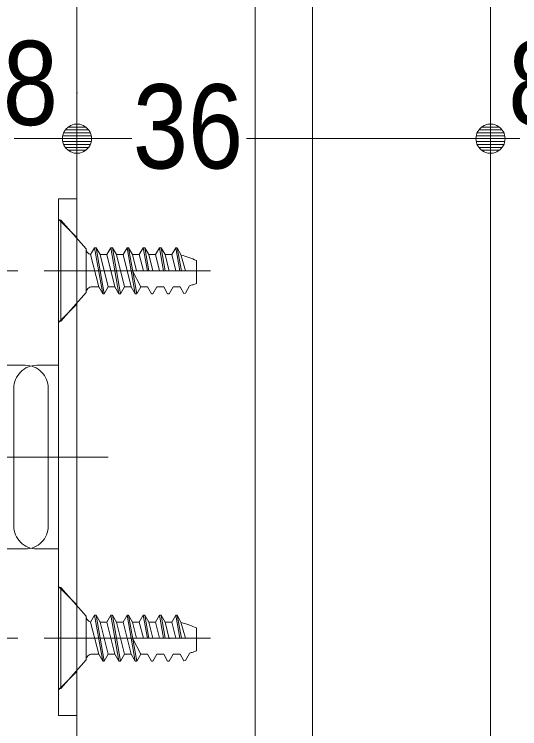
# Model space of a CAD drawing. Units: millimetres, scale not verified. Extents: x -6062 to 6062, y -3045 to 3045.
# Drawn here: x 1017.4 to 1237.4, y 163.3 to 474.4 of the extents above; entities that cross this region are included whole.
import ezdxf
from ezdxf.enums import TextEntityAlignment as Align

# ---------------------------------------------------------------- set-up
doc = ezdxf.new("R2010")
doc.units = ezdxf.units.MM
doc.header["$LTSCALE"] = 20
for name, color, linetype, lineweight in [('0-1_3一般', 7, 'Continuous', 9), ('0-3_2寸法-1', 7, 'Continuous', 9), ('0-4_0', 7, 'Continuous', 9)]:
    doc.layers.add(name, color=color, linetype=linetype, lineweight=lineweight)
doc.styles.add('ＭＳ Ｐゴシック', font='')
doc.styles.get('ＭＳ Ｐゴシック').set_extended_font_data('MS PGothic')

# ---------------------------------------------------------------- blocks, each defined once
blk = doc.blocks.new('グループ-42')
at = {"layer": '0-1_3一般'}
for p, q in [((56483.7, 4494.9), (56503.7, 4494.9)), ((56483.7, 3614.9), (56483.7, 4494.9)), ((56723.7, 4244.9), (56503.7, 4494.9)), ((56503.7, 3614.9), (56503.7, 4494.9)), ((56723.7, 4244.9), (56723.7, 3864.9)), ((56797, 4254.9), (56810.3, 4254.9)), ((56797, 4254.9), (56867.7, 3854.9)), ((56938.3, 4254.9), (56951.7, 4254.9)), ((56938.3, 4254.9), (57009, 3854.9)), ((57079.7, 4254.9), (57093, 4254.9)), ((57079.7, 4254.9), (57150.3, 3854.9)), ((57221, 4254.9), (57186.4, 4194.9)), ((57221, 4254.9), (57256.3, 4054.9)), ((57221, 4254.9), (57234.3, 4254.9)), ((57269.7, 4054.9), (57234.3, 4254.9)), ((57234.3, 4254.9), (57269, 4194.9)), ((57362.3, 4254.9), (57397.7, 4054.9)), ((57411, 4054.9), (57375.7, 4254.9)), ((57539.2, 4054.9), (57503.7, 4254.9)), ((57503.7, 4254.9), (57517, 4254.9)), ((57517, 4254.9), (57552.7, 4054.9)), ((57548.8, 4194.9), (57517, 4254.9)), ((56915.6, 3914.9), (56845, 4194.9)), ((56903.7, 4194.9), (56845, 4194.9)), ((57057, 3914.9), (56986.3, 4194.9)), ((56986.3, 4194.9), (57045, 4194.9)), ((57163, 4054.9), (57127.6, 4194.9)), ((57127.6, 4194.9), (57186.4, 4194.9)), ((57186.4, 4194.9), (57221.7, 4054.9)), ((57304.3, 4054.9), (57269, 4194.9)), ((57269, 4194.9), (57327.7, 4194.9)), ((57446.8, 4050.3), (57410.3, 4194.9)), ((57410.3, 4194.9), (57469, 4194.9)), ((57587.4, 4054.9), (57548.8, 4194.9)), ((57683.7, 3943.3), (57683.7, 4143.3)), ((56463.7, 4054.9), (56415.3, 4054.9)), ((57807.3, 4054.9), (56463.7, 4054.9)), ((57128.3, 4054.9), (57198.3, 3914.9)), ((57221.7, 4054.9), (57683.7, 4054.9)), ((57587.7, 3859), (57624.1, 3922.1)), ((56503.7, 3614.9), (56723.7, 3864.9)), ((56833, 3914.9), (56773.7, 3914.9)), ((56833, 3914.9), (56867.7, 3854.9)), ((56881, 3854.9), (56915.6, 3914.9)), ((56915.6, 3914.9), (56974.4, 3914.9)), ((56974.4, 3914.9), (57009, 3854.9)), ((57022.3, 3854.9), (57057, 3914.9)), ((57115.7, 3914.9), (57057, 3914.9)), ((57115.7, 3914.9), (57150.3, 3854.9)), ((57163.7, 3854.9), (57198.3, 3914.9)), ((57258.3, 3914.9), (57198.3, 3914.9)), ((57399.6, 3914.9), (57339.6, 3914.9)), ((57398.4, 3914.9), (57433, 3854.9)), ((57446.3, 3854.9), (57481, 3914.9)), ((57540.9, 3914.9), (57481, 3914.9)), ((57540.9, 3914.9), (57574.3, 3857.1)), ((57574.3, 3857.1), (57587.7, 3859)), ((56867.7, 3854.9), (56881, 3854.9)), ((57009, 3854.9), (57022.3, 3854.9)), ((57150.3, 3854.9), (57163.7, 3854.9)), ((56483.7, 3614.9), (56503.7, 3614.9))]:
    blk.add_line(p, q, dxfattribs=at)
for points in [[(56797, 4254.9), (56762.4, 4194.9), (56833, 3914.9)], [(56881, 3854.9), (56810.3, 4254.9), (56845, 4194.9)], [(56938.3, 4254.9), (56903.7, 4194.9), (56974.4, 3914.9)], [(57022.3, 3854.9), (56951.7, 4254.9), (56986.3, 4194.9)], [(57079.7, 4254.9), (57045, 4194.9), (57115.7, 3914.9)], [(57163.7, 3854.9), (57093, 4254.9), (57127.6, 4194.9)], [(57362.3, 4254.9), (57327.7, 4194.9), (57363, 4054.9)], [(57362.3, 4254.9), (57375.7, 4254.9), (57410.3, 4194.9)], [(57503.7, 4254.9), (57469, 4194.9), (57505, 4054.9)], [(57257, 3914.9), (57291.7, 3854.9), (57305, 3854.9), (57339.6, 3914.9)], [(57433, 3854.9), (57446.3, 3854.9), (57481, 3914.9)]]:
    blk.add_lwpolyline(points, dxfattribs=at)
for centre, radius, start, end in [((56773.7, 4244.9), 50, 180, 218.85337), ((56773.7, 4244.9), 50, 218.85337, 257.70674), ((57313.7, 3319.2), 903.4, 70.33492, 74.8474), ((57313.7, 3319.2), 903.4, 65.82245, 70.33492), ((57535.6, 4314.9), 400, 282.68217, 287.20712), ((57535.6, 4314.9), 400, 287.20712, 291.73206), ((56773.7, 3864.9), 50, 135, 180), ((56773.7, 3864.9), 50, 90, 135)]:
    blk.add_arc(centre, radius, start, end, dxfattribs=at)
blk = doc.blocks.new('グループ-44')
at = {"layer": '0-1_3一般'}
for p, q in [((56483.7, 6814.9), (56483.7, 7694.9)), ((56483.7, 7694.9), (56503.7, 7694.9)), ((56503.7, 6814.9), (56503.7, 7694.9)), ((56723.7, 7444.9), (56503.7, 7694.9)), ((56723.7, 7444.9), (56723.7, 7064.9)), ((56797, 7454.9), (56762.4, 7394.9)), ((56797, 7454.9), (56810.3, 7454.9)), ((56810.3, 7454.9), (56845, 7394.9)), ((56881, 7054.9), (56810.3, 7454.9)), ((56938.3, 7454.9), (56903.7, 7394.9)), ((56938.3, 7454.9), (56951.7, 7454.9)), ((56951.7, 7454.9), (56986.3, 7394.9)), ((57022.3, 7054.9), (56951.7, 7454.9)), ((57079.7, 7454.9), (57045, 7394.9)), ((57079.7, 7454.9), (57093, 7454.9)), ((57093, 7454.9), (57127.6, 7394.9)), ((57163.7, 7054.9), (57093, 7454.9)), ((57221, 7454.9), (57256.3, 7254.9)), ((57269.7, 7254.9), (57234.3, 7454.9)), ((57362.3, 7454.9), (57327.7, 7394.9)), ((57362.3, 7454.9), (57397.7, 7254.9)), ((57362.3, 7454.9), (57375.7, 7454.9)), ((57375.7, 7454.9), (57410.3, 7394.9)), ((57411, 7254.9), (57375.7, 7454.9)), ((57503.7, 7454.9), (57469, 7394.9)), ((57503.7, 7454.9), (57517, 7454.9)), ((57539.2, 7254.9), (57503.7, 7454.9)), ((57548.8, 7394.9), (57517, 7454.9)), ((57517, 7454.9), (57552.7, 7254.9)), ((56762.4, 7394.9), (56833, 7114.9)), ((56903.7, 7394.9), (56845, 7394.9)), ((56903.7, 7394.9), (56974.4, 7114.9)), ((56986.3, 7394.9), (57045, 7394.9)), ((57045, 7394.9), (57115.7, 7114.9)), ((57127.6, 7394.9), (57186.4, 7394.9)), ((57163, 7254.9), (57127.6, 7394.9)), ((57269, 7394.9), (57327.7, 7394.9)), ((57304.3, 7254.9), (57269, 7394.9)), ((57327.7, 7394.9), (57363, 7254.9)), ((57410.3, 7394.9), (57469, 7394.9)), ((57446.8, 7250.3), (57410.3, 7394.9)), ((57469, 7394.9), (57505, 7254.9)), ((57587.4, 7254.9), (57548.8, 7394.9)), ((57683.7, 7143.3), (57683.7, 7343.3)), ((56463.7, 7254.9), (56415.3, 7254.9)), ((57807.3, 7254.9), (56463.7, 7254.9)), ((57128.3, 7254.9), (57198.3, 7114.9)), ((57221.7, 7254.9), (57683.7, 7254.9)), ((56833, 7114.9), (56773.7, 7114.9)), ((56833, 7114.9), (56867.7, 7054.9)), ((56915.6, 7114.9), (56974.4, 7114.9)), ((56974.4, 7114.9), (57009, 7054.9)), ((57115.7, 7114.9), (57057, 7114.9)), ((57115.7, 7114.9), (57150.3, 7054.9)), ((57163.7, 7054.9), (57198.3, 7114.9)), ((57258.3, 7114.9), (57198.3, 7114.9)), ((57257, 7114.9), (57291.7, 7054.9)), ((57305, 7054.9), (57339.6, 7114.9)), ((57399.6, 7114.9), (57339.6, 7114.9)), ((57398.4, 7114.9), (57433, 7054.9)), ((57446.3, 7054.9), (57481, 7114.9)), ((57540.9, 7114.9), (57481, 7114.9)), ((57540.9, 7114.9), (57574.3, 7057.1)), ((57587.7, 7059), (57624.1, 7122.1)), ((57291.7, 7054.9), (57305, 7054.9)), ((57574.3, 7057.1), (57587.7, 7059))]:
    blk.add_line(p, q, dxfattribs=at)
for points in [[(56797, 7454.9), (56867.7, 7054.9), (56881, 7054.9)], [(56938.3, 7454.9), (57009, 7054.9), (57022.3, 7054.9)], [(57079.7, 7454.9), (57150.3, 7054.9), (57163.7, 7054.9)], [(57221, 7454.9), (57186.4, 7394.9), (57221.7, 7254.9)], [(57221, 7454.9), (57234.3, 7454.9), (57269, 7394.9)], [(56881, 7054.9), (56915.6, 7114.9), (56845, 7394.9)], [(57022.3, 7054.9), (57057, 7114.9), (56986.3, 7394.9)], [(57433, 7054.9), (57446.3, 7054.9), (57481, 7114.9)], [(56483.7, 6814.9), (56503.7, 6814.9), (56723.7, 7064.9)]]:
    blk.add_lwpolyline(points, dxfattribs=at)
for centre, radius, start, end in [((56773.7, 7444.9), 50, 180, 218.85337), ((56773.7, 7444.9), 50, 218.85337, 257.70674), ((57313.7, 6519.2), 903.4, 70.33492, 74.8474), ((57313.7, 6519.2), 903.4, 65.82245, 70.33492), ((56773.7, 7064.9), 50, 135, 180), ((56773.7, 7064.9), 50, 90, 135), ((57535.6, 7514.9), 400, 282.68217, 287.20712), ((57535.6, 7514.9), 400, 287.20712, 291.73206)]:
    blk.add_arc(centre, radius, start, end, dxfattribs=at)
blk = doc.blocks.new('グループ-61')
at = {"layer": '0-1_3一般'}
for p, q in [((56643.7, 7881.3), (56483.7, 7881.3)), ((56483.7, 6431.3), (56483.7, 7881.3)), ((56643.7, 7521.3), (56643.7, 7881.3)), ((56483.7, 7704.9), (56643.7, 7544.9)), ((56643.7, 3381.3), (56643.7, 7521.3)), ((56358.8, 7254.9), (56773.8, 7254.9)), ((56643.7, 6964.9), (56483.7, 6804.9)), ((56483.7, 6431.3), (56293.7, 6431.3)), ((56483.7, 6431.3), (56483.7, 4831.3)), ((56093.7, 6231.3), (56093.7, 5031.3)), ((55918.1, 5631.3), (56916.1, 5631.3)), ((56483.7, 4831.3), (56293.7, 4831.3)), ((56483.7, 3381.3), (56483.7, 4831.3)), ((56483.7, 4504.9), (56643.7, 4344.9)), ((56358.8, 4054.9), (56812.8, 4054.9)), ((56643.7, 3764.9), (56483.7, 3604.9)), ((56483.7, 3381.3), (56643.7, 3381.3))]:
    blk.add_line(p, q, dxfattribs=at)
for centre, start, end in [((56293.7, 6231.3), 90, 135), ((56293.7, 6231.3), 135, 180), ((56293.7, 5031.3), 180, 225), ((56293.7, 5031.3), 225, 270)]:
    blk.add_arc(centre, 200, start, end, dxfattribs=at)
blk = doc.blocks.new('グループ-78')
at = {"layer": '0-1_3一般'}
for p, q in [((58193.7, 12704.9), (58193.7, -36100)), ((58693.7, -36100), (58693.7, 12704.9))]:
    blk.add_line(p, q, dxfattribs=at)
blk.add_lwpolyline([(60243.7, 15304.9), (60243.7, -38700), (56643.7, -38700), (56643.7, 15304.9)], close=True, dxfattribs=at)
blk = doc.blocks.new('グループ-100')
at = {"layer": '0-1_3一般'}
for p, q in [((55843.7, 7881.3), (55843.7, 7521.3)), ((56003.7, 7881.3), (55843.7, 7881.3)), ((56003.7, 7881.3), (56003.7, 6431.3)), ((55843.7, 7544.9), (56003.7, 7704.9)), ((55843.7, 7521.3), (55843.7, 3381.3)), ((55713.5, 7254.9), (56128.5, 7254.9)), ((56003.7, 6804.9), (55843.7, 6964.9)), ((56193.7, 6431.3), (56003.7, 6431.3)), ((56003.7, 4831.3), (56003.7, 6431.3)), ((56393.7, 5031.3), (56393.7, 6231.3)), ((55571.2, 5631.3), (56569.2, 5631.3)), ((56193.7, 4831.3), (56003.7, 4831.3)), ((56003.7, 4831.3), (56003.7, 3381.3)), ((55843.7, 4344.9), (56003.7, 4504.9)), ((55674.5, 4054.9), (56128.5, 4054.9)), ((56003.7, 3604.9), (55843.7, 3764.9)), ((55843.7, 3381.3), (56003.7, 3381.3))]:
    blk.add_line(p, q, dxfattribs=at)
for centre, start, end in [((56193.7, 6231.3), 45, 90), ((56193.7, 6231.3), 0, 45), ((56193.7, 5031.3), 315, 0), ((56193.7, 5031.3), 270, 315)]:
    blk.add_arc(centre, 200, start, end, dxfattribs=at)
blk = doc.blocks.new('グループ-101')
at = {"layer": '0-1_3一般'}
for name in ['グループ-78', 'グループ-100', 'グループ-61', 'グループ-44', 'グループ-42']:
    blk.add_blockref(name, (0, 0), dxfattribs=at)
blk = doc.blocks.new('グループ-103')
at = {"layer": '0-1_3一般'}
blk.add_blockref('グループ-101', (0, 0), dxfattribs=at)
blk = doc.blocks.new('_Dot')
at = {"layer": '0-4_0'}
for p, q in [((7.99, 6), (-7.99, 6)), ((-10, 0), (-20, 0)), ((9.78, 2), (-9.78, 2)), ((9.16, -3.98), (-9.16, -3.98)), ((6, -7.98), (-6, -7.98))]:
    blk.add_line(p, q, dxfattribs=at)
for points in [[(10, 0), (9.92, 1.25), (9.69, 2.49), (9.3, 3.68), (8.76, 4.82), (8.09, 5.88), (7.29, 6.85), (6.37, 7.71), (5.36, 8.44), (4.26, 9.05), (3.09, 9.51), (1.87, 9.82), (0.63, 9.98), (-0.63, 9.98), (-1.87, 9.82), (-3.09, 9.51), (-4.26, 9.05), (-5.36, 8.44), (-6.37, 7.71), (-7.29, 6.85), (-8.09, 5.88), (-8.76, 4.82), (-9.3, 3.68), (-9.69, 2.49), (-9.92, 1.25), (-10, 0), (0, 0)], [(-10, 0), (-9.92, -1.25), (-9.69, -2.49), (-9.3, -3.68), (-8.76, -4.82), (-8.09, -5.88), (-7.29, -6.85), (-6.37, -7.71), (-5.36, -8.44), (-4.26, -9.05), (-3.09, -9.51), (-1.87, -9.82), (-0.63, -9.98), (0.63, -9.98), (1.87, -9.82), (3.09, -9.51), (4.26, -9.05), (5.36, -8.44), (6.37, -7.71), (7.29, -6.85), (8.09, -5.88), (8.76, -4.82), (9.3, -3.68), (9.69, -2.49), (9.92, -1.25), (10, 0), (0, 0)]]:
    blk.add_lwpolyline(points, close=True, dxfattribs=at)

msp = doc.modelspace()

# ---------------------------------------------------------------- linework, layer by layer
at = {"layer": '0-3_2寸法-1'}
for p, q in [((1044.68, 440.25), (1044.88, 440.25)), ((1044.68, 440.25), (1044.88, 440.25)), ((1224.68, 440.25), (1224.88, 440.25)), ((1224.68, 440.25), (1224.88, 440.25)), ((1017.4, 420.25), (1031.97, 420.25)), ((1057.4, 420.25), (1068.53, 420.25)), ((1211.97, 420.25), (1118.47, 420.25))]:
    msp.add_line(p, q, dxfattribs=at)

# ---------------------------------------------------------------- block references
at = {"layer": '0-1_3一般', "xscale": 0.05, "yscale": 0.05}
msp.add_blockref('グループ-103', (-1787.5, 0), dxfattribs=at)
at = {"layer": '0-3_2寸法-1', "xscale": 0.6356201, "yscale": 0.6356201}
for p in [(1044.68, 420.25), (1224.68, 420.25)]:
    msp.add_blockref('_Dot', p, dxfattribs=at)
at = {"layer": '0-3_2寸法-1', "xscale": 0.6356201, "yscale": 0.6356201, "rotation": 180}
for p in [(1044.68, 420.25), (1224.68, 420.25)]:
    msp.add_blockref('_Dot', p, dxfattribs=at)

# ---------------------------------------------------------------- texts
at = {"layer": '0-3_2寸法-1', "style": 'ＭＳ Ｐゴシック', "width": 0.9}
for s, p in [('8', (1012.39, 415.19)), ('8', (1232.39, 415.19)), ('36', (1069.01, 396.28))]:
    msp.add_text(s, height=36.66, dxfattribs=at).set_placement(p, align=Align.BOTTOM_LEFT)

doc.saveas('drawing.dxf')
